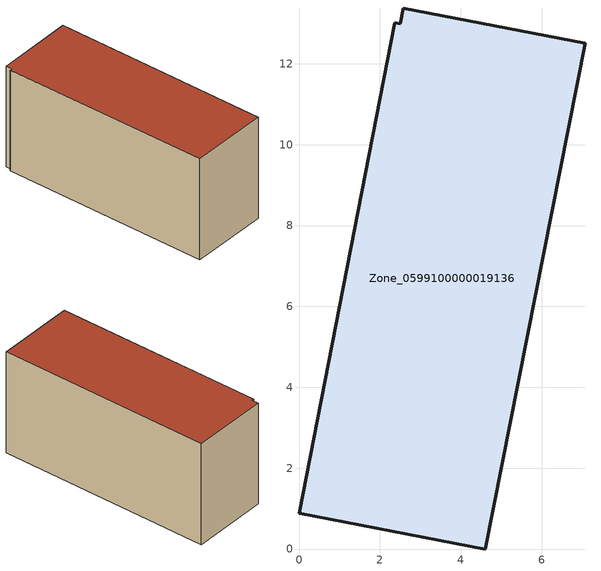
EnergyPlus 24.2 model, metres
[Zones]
Zone_0599100000019136
 floor ground (C_G): 2.58,13.38 7.08,12.51 4.6,0 0,0.89 2.37,13.01 2.5,12.99 z0
 wall outside (C_F): 4.6,0 7.08,12.51 2.58,13.38 2.5,12.99 2.37,13.01 0,0.89 4.6,0 z0:6.25
 roof outside (C_R): 7.08,12.51 2.58,13.38 2.5,12.99 2.37,13.01 0,0.89 4.6,0 z6.25
[BUILDING]
Pand.0599100000019136: North Axis=0; Terrain=City; Loads Convergence Tolerance Value=0.04; Temperature Convergence Tolerance Value=0.4; Solar Distribution=FullExterior; Maximum Number of Warmup Days=25; Minimum Number of Warmup Days=1
[Site:Location]
Rotterdam.The.Hague.AP_ZH_NLD Design_Conditions: Latitude=51.96; Longitude=4.45; Time Zone=1; Elevation=-4.5
[SITE:GROUNDTEMPERATURE:BUILDINGSURFACE]
18, 18, 18, 18, 18, 18, 18, 18, 18, 18, 18, 18
[MATERIAL] Thermal Absorptance=0.9; Solar Absorptance=0.7; Visible Absorptance=0.7
Name | Roughness | Thickness | Conductivity | Density | Specific Heat
G.TC.1946-1964 | MediumSmooth | 0.15 | 1 | 540 | 1210
F.TC.1946-1964 | Rough | 0.3 | 0.857143 | 1920 | 840
R.TC.1946-1964 | MediumRough | 0.2 | 0.235294 | 1500 | 1000
[CONSTRUCTION]
C_G: G.TC.1946-1964
C_F: F.TC.1946-1964
C_R: R.TC.1946-1964
[ZONE]
Zone_0599100000019136: Type=1; Multiplier=1; Ceiling Height=Autocalculate; Volume=Autocalculate; Floor Area=autocalculate; Part of Total Floor Area=Yes
[ZONEINFILTRATION:DESIGNFLOWRATE]
Infil_Zone_0599100000019136: Zone or ZoneList or Space or SpaceList=Zone_0599100000019136; Schedule=AlwaysOn; Design Flow Rate Calculation Method=Flow/Area; Flow Rate per Floor Area=0.003; Constant Term Coefficient=1; Temperature Term Coefficient=0; Velocity Term Coefficient=0; Velocity Squared Term Coefficient=0
[HVACTEMPLATE:ZONE:IDEALLOADSAIRSYSTEM]
Zone_0599100000019136: Maximum Heating Supply Air Temperature=50; Minimum Cooling Supply Air Temperature=13; Maximum Heating Supply Air Humidity Ratio=0.0156; Minimum Cooling Supply Air Humidity Ratio=0.0077; Heating Limit=NoLimit; Cooling Limit=NoLimit; Dehumidification Control Type=ConstantSensibleHeatRatio; Cooling Sensible Heat Ratio=0.7; Dehumidification Setpoint=60; Humidification Control Type=None; Humidification Setpoint=30; Outdoor Air Method=None; Outdoor Air Flow Rate per Person=0.00944; Outdoor Air Flow Rate per Zone Floor Area=0; Outdoor Air Flow Rate per Zone=0; Demand Controlled Ventilation Type=None; Outdoor Air Economizer Type=NoEconomizer; Heat Recovery Type=None; Sensible Heat Recovery Effectiveness=0.7; Latent Heat Recovery Effectiveness=0.65
[ZONECONTROL:THERMOSTAT]
ThermostatControl_Zone_0599100000019136: Zone or ZoneList=Zone_0599100000019136; Control Type Schedule=DualSetpointControlType; Control 1=Thermostat_Zone_0599100000019136; Temperature Difference Between Cutout And Setpoint=0
[THERMOSTATSETPOINT:DUALSETPOINT]
Thermostat_Zone_0599100000019136: Heating Setpoint Temperature Schedule=HeatingSetpoint_Zone_0599100000019136; Cooling Setpoint Temperature Schedule=CoolingSetpoint_Zone_0599100000019136
[SCHEDULE:COMPACT]
HeatingSetpoint_Zone_0599100000019136: Through: 12/31, For: AllDays, Until: 24:00, 21
CoolingSetpoint_Zone_0599100000019136: Through: 12/31, For: AllDays, Until: 24:00, 24
DualSetpointControlType: Through: 12/31, For: AllDays, Until: 24:00, 4
AlwaysOn: Through: 12/31, For: AllDays, Until: 24:00, 1
